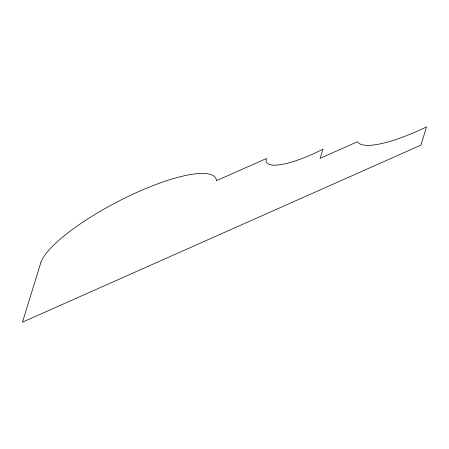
<?xml version="1.0" encoding="UTF-8"?>
<svg xmlns="http://www.w3.org/2000/svg" width="449" height="449" viewBox="0 0 449 449"><rect width="100%" height="100%" fill="white"/><g stroke="black" fill="none" stroke-linecap="round" stroke-linejoin="round"><path stroke-width="0.67" d="M40.82 262.693L22.45 322.158L420.898 145.139L426.55 126.843A76.027 19.038 -27.5 0 1 357.494 141.738L320.137 158.334L322.966 149.186A57.882 14.491 -27.5 0 1 266.358 158.548L216.553 180.672A98.606 24.689 -27.5 0 0 132.079 194.597A98.606 24.689 -27.5 0 0 40.82 262.693"/></g></svg>
